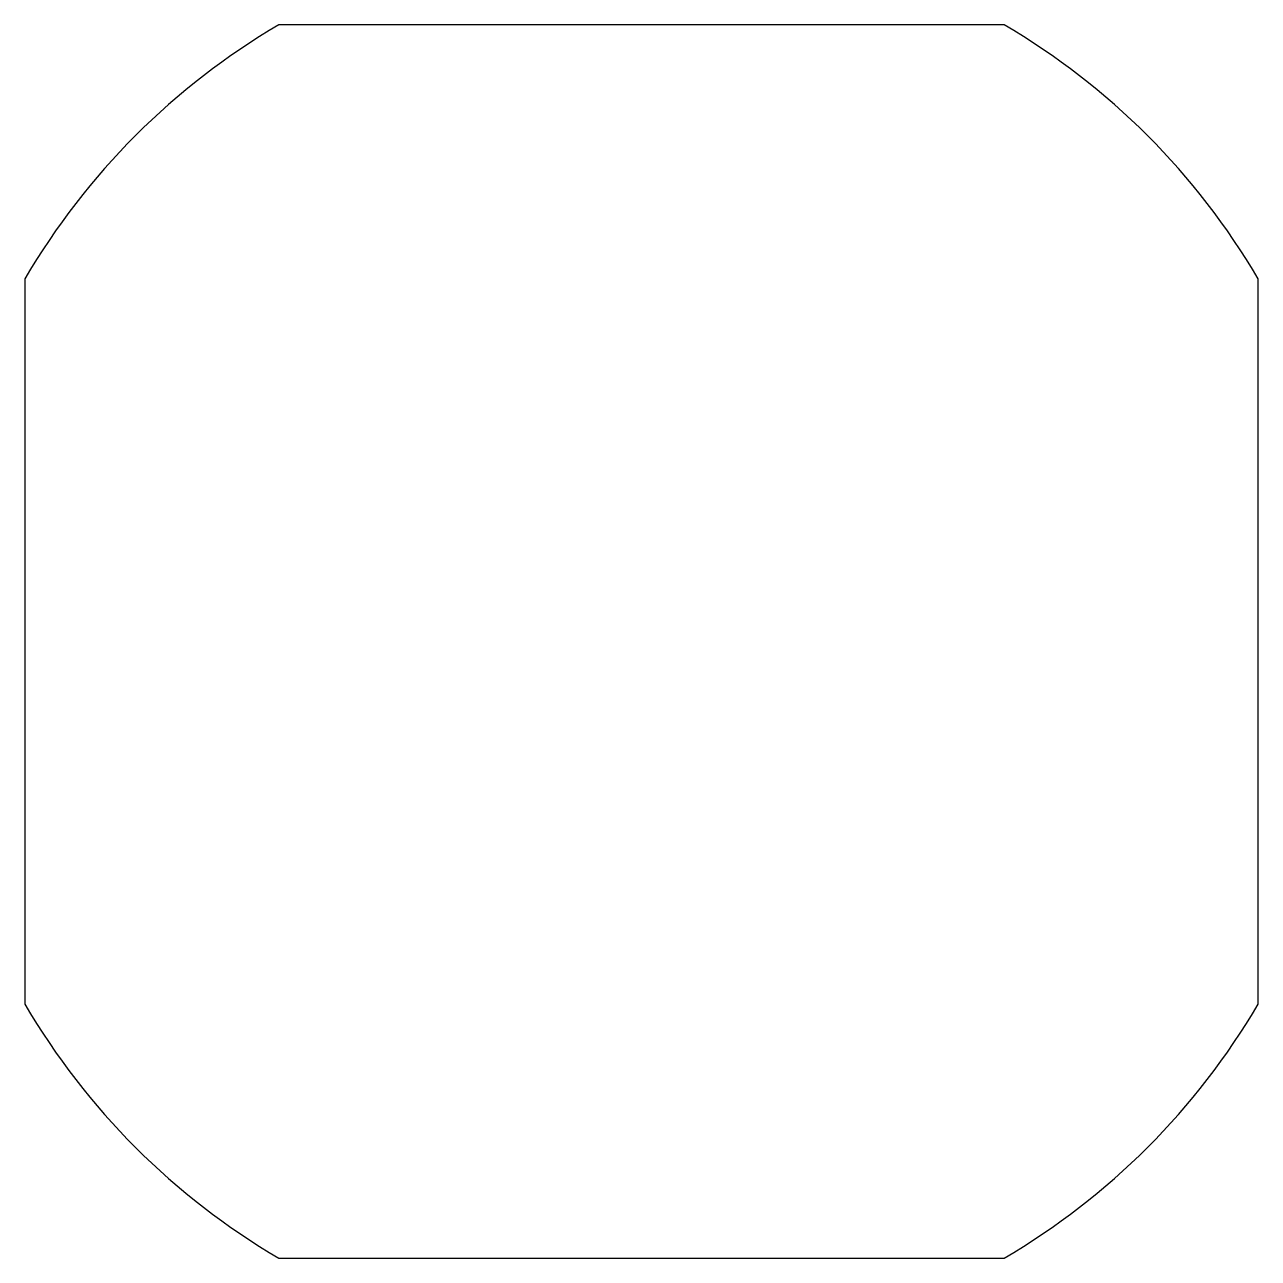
# Model space of a CAD drawing. Header units: millimetres. Extents: x -25 to 25, y -25 to 25.
import ezdxf

# ---------------------------------------------------------------- set-up
doc = ezdxf.new("R2010")
doc.units = ezdxf.units.MM
doc.layers.get('0').update_dxf_attribs({"linetype": 'CONTINUOUS'})

msp = doc.modelspace()

# ---------------------------------------------------------------- linework, layer by layer
msp.add_lwpolyline([(-14.697, 25, 0.127657), (-25, 14.697), (-25, -14.697, 0.127657), (-14.697, -25), (14.697, -25, 0.127657), (25, -14.697), (25, 14.697, 0.127657), (14.697, 25)], format="xyb", close=True)

doc.saveas('drawing.dxf')
